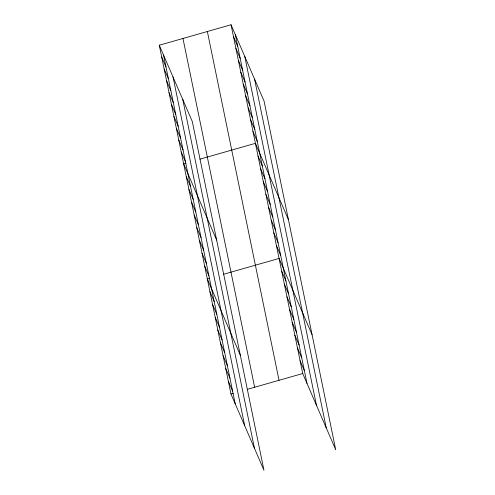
<?xml version="1.0" encoding="UTF-8"?>
<svg xmlns="http://www.w3.org/2000/svg" width="495" height="495" viewBox="0 0 495 495"><rect width="100%" height="100%" fill="white"/><g stroke="black" fill="none" stroke-linecap="round" stroke-linejoin="round"><path stroke-width="0.74" d="M159.279 45.218L192.277 121.467L263.959 470.25L230.961 393.995L159.279 45.218L231.041 24.75L264.039 101.005L335.721 449.782L302.723 373.533L231.041 24.75M185.873 163.171L183.651 163.802L216.649 240.056M199.931 159.161L255.414 143.333L288.412 219.588M209.527 278.264L207.306 278.902L240.304 355.15M223.585 274.255L279.069 258.433L312.067 334.688M230.961 393.995L233.182 393.364M247.24 389.355L302.723 373.533M233.479 36.611L237.742 46.456M235.917 48.467L240.18 58.311M238.355 60.328L242.612 70.172M240.793 72.183L245.05 82.028M243.231 84.045L247.488 93.889M245.669 95.9L249.926 105.744M248.1 107.761L252.363 117.606M250.538 119.617L254.801 129.461M252.976 131.478L257.239 141.323M258.043 156.123L262.3 165.967M260.673 168.913L264.93 178.757M263.297 181.702L267.56 191.546M265.926 194.492L270.19 204.336M268.556 207.281L272.813 217.126M271.186 220.065L275.443 229.909M273.809 232.854L278.072 242.699M276.439 245.644L280.702 255.488M281.698 271.223L285.955 281.067M284.322 284.012L288.585 293.857M286.952 296.802L291.215 306.646M289.581 309.585L293.838 319.43M292.211 322.375L296.468 332.219M294.834 335.164L299.098 345.009M297.464 347.954L301.727 357.798M300.094 360.744L304.351 370.588M161.717 57.073L165.98 66.918M164.154 68.935L168.418 78.779M166.592 80.79L170.849 90.635M169.03 92.652L173.287 102.496M171.468 104.507L175.725 114.351M173.906 116.368L178.163 126.213M176.338 128.224L180.601 138.068M178.775 140.085L183.039 149.929M181.213 151.94L185.476 161.785M186.281 176.591L190.538 186.436M188.911 189.381L193.168 199.225M191.534 202.17L195.797 212.015M194.164 214.954L198.427 224.798M196.793 227.743L201.05 237.588M199.423 240.533L203.68 250.377M202.047 253.322L206.31 263.167M204.676 266.112L208.94 275.956M209.936 291.691L214.193 301.529M212.559 304.474L216.822 314.319M215.189 317.264L219.452 327.108M217.819 330.054L222.076 339.898M220.448 342.843L224.705 352.688M223.072 355.633L227.335 365.477M225.701 368.422L229.965 378.267M228.331 381.206L232.588 391.05M254.56 79.089L326.236 427.872M244.784 56.51L316.466 405.287M235.304 34.594L306.98 383.378M207.362 31.507L279.038 380.284M182.964 38.462L254.64 387.245M182.797 99.557L254.473 448.334M173.027 76.973L244.703 425.756M163.542 55.063L235.218 403.84"/></g></svg>
